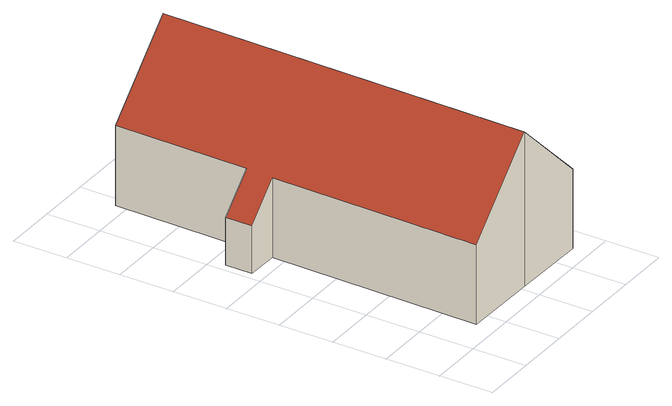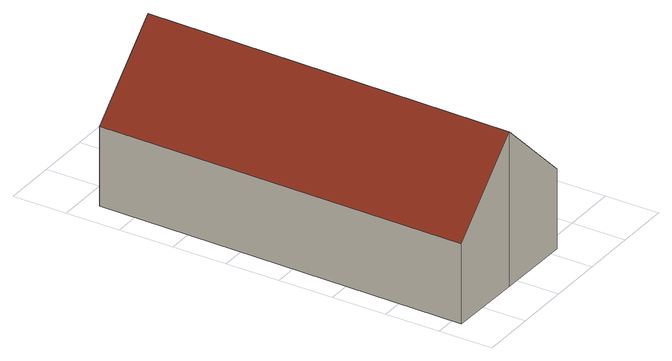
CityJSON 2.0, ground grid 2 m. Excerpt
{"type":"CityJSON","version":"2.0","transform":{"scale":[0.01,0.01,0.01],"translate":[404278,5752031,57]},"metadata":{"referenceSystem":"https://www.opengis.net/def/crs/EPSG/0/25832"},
"CityObjects":{
"building1":{"type":"Building","attributes":{"Gemeindeschluessel":"05515000","Geometrietyp2DReferenz":"3000","function":"31001_2460","roofType":"3100","measuredHeight":5.72},"geometry":[{"type":"Solid","lod":"2","boundaries":[[[[0,1,2,3]],[[4,5,1,0]],[[6,7,5,4]],[[8,9,7,6]],[[10,11,9,8]],[[12,13,11,10]],[[14,15,13,12]],[[16,17,15,14]],[[18,19,17,16]],[[3,2,19,18]],[[12,10,8,6,4,0,3,14]],[[18,16,14,3]],[[1,5,7,9,11,13,15,17,19,2]]]],"semantics":{"surfaces":[{"type":"WallSurface"},{"type":"RoofSurface"},{"type":"GroundSurface"}],"values":[[0,0,0,0,0,0,0,0,0,0,1,1,2]]}}]}
},
"vertices":[
[140,72,370],[140,72,76],[422,68,76],[422,68,648],[151,846,370],[151,846,76],[31,848,252],[31,848,76],[32,948,252],[32,948,76],[155,946,372],[155,946,76],[162,1444,372],[162,1444,76],[443,1440,648],[443,1440,76],[724,1436,372],[724,1436,76],[705,64,370],[705,64,76]
]}
